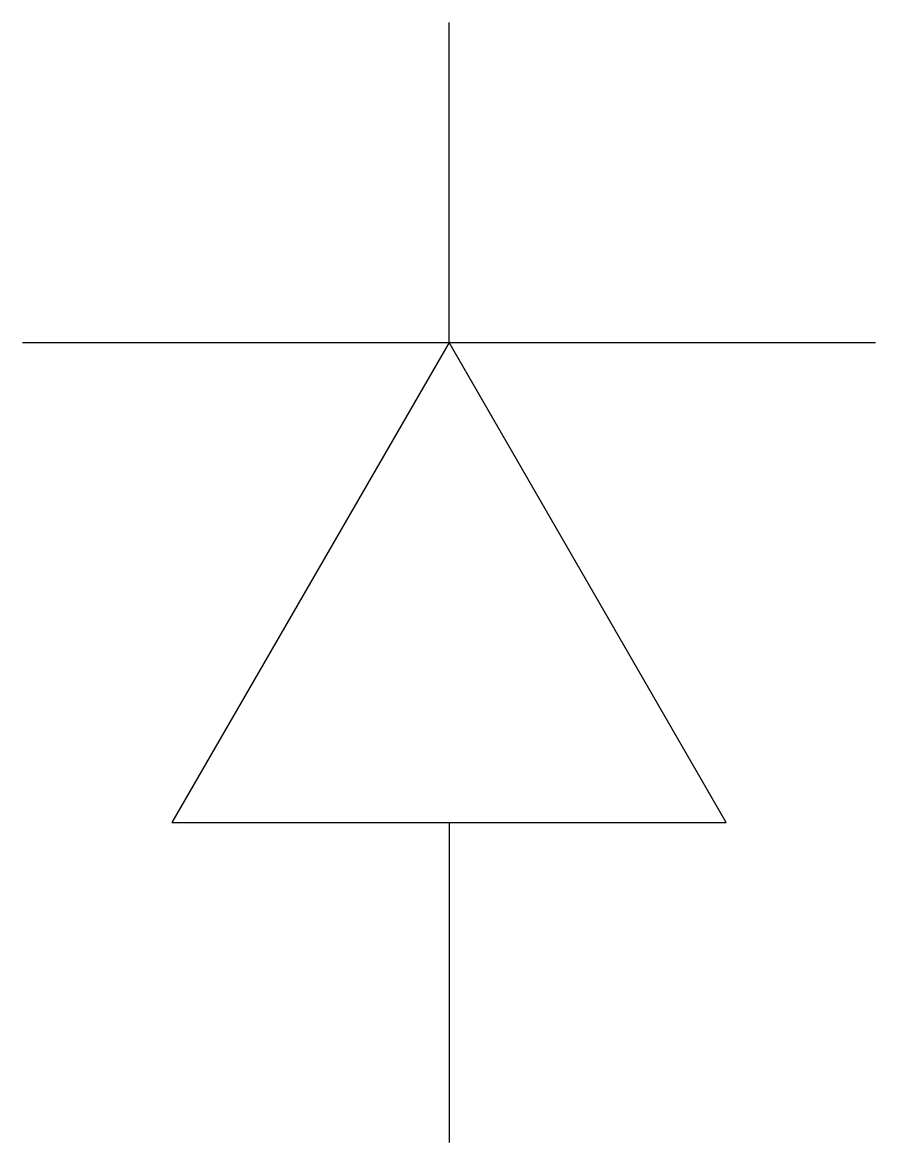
# Model space of a CAD drawing. Header units: millimetres. Extents: x -20 to 20, y 0 to 52.5.
import ezdxf

# ---------------------------------------------------------------- set-up
doc = ezdxf.new("R2010")
doc.units = ezdxf.units.MM

msp = doc.modelspace()

# ---------------------------------------------------------------- linework, layer by layer
for p, q in [((0, 37.5), (0, 52.5)), ((-20, 37.5), (19.99, 37.5)), ((0, 15), (0, 0))]:
    msp.add_line(p, q)
msp.add_lwpolyline([(0, 37.5), (-12.99, 15), (12.99, 15)], close=True)

doc.saveas('drawing.dxf')
